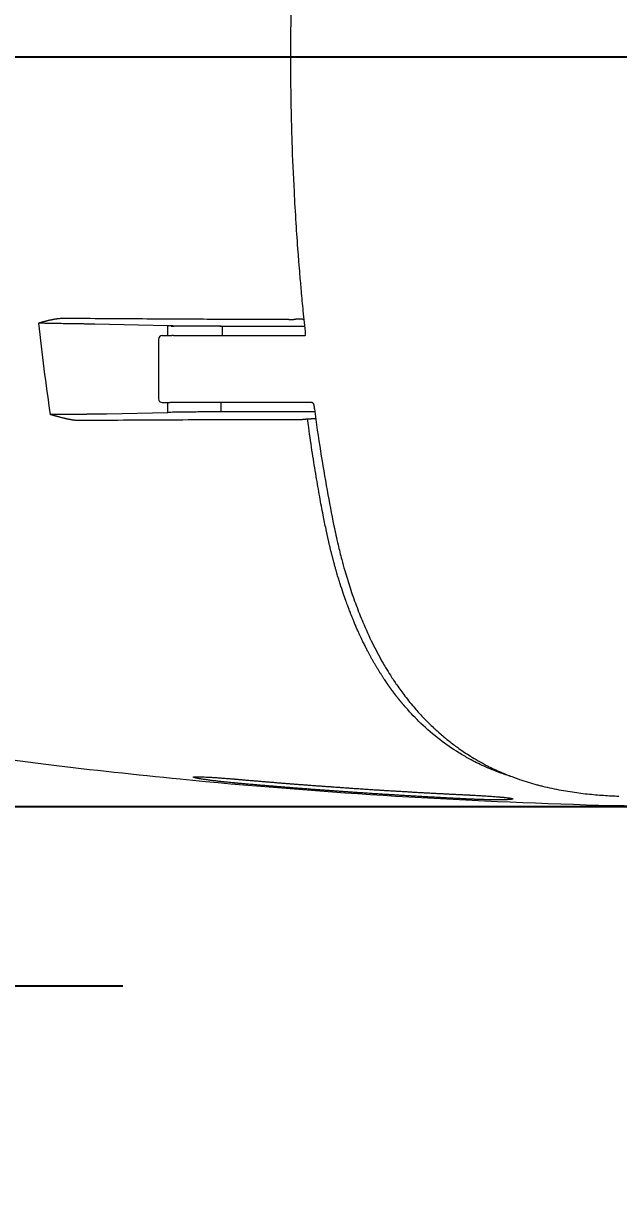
# Model space of a CAD drawing. Header units: millimetres. Extents: x 0 to 1800, y -67 to 2530.
# Drawn here: x 331 to 491.1, y 1281.3 to 1594 of the extents above; entities that cross this region are included whole.
import ezdxf
from ezdxf.lldxf.tags import DXFTag

# ---------------------------------------------------------------- set-up
doc = ezdxf.new("R2010")
doc.units = ezdxf.units.MM
for name, color, linetype in [('내부선 및 부속', 4, 'Continuous'), ('외형선', 3, 'Continuous'), ('중심선', 1, 'DASHED'), ('치수선', 7, 'Continuous')]:
    doc.layers.add(name, color=color, linetype=linetype)
doc.styles.add('____', font='')
doc.styles.get('____').set_extended_font_data('굴림')
tags = doc.linetypes.add('DASHDOT', pattern=[70, 31, -13, 13, -13]).pattern_tags.tags
tags[10:11] = [DXFTag(74, 4), DXFTag(75, 0), DXFTag(340, '0'), DXFTag(46, 0.0), DXFTag(50, 0.0), DXFTag(44, 0.0), DXFTag(45, 0.0)]
tags[8:9] = [DXFTag(74, 4), DXFTag(75, 0), DXFTag(340, '0'), DXFTag(46, 0.0), DXFTag(50, 0.0), DXFTag(44, 0.0), DXFTag(45, 0.0)]
tags[6:7] = [DXFTag(74, 4), DXFTag(75, 0), DXFTag(340, '0'), DXFTag(46, 0.0), DXFTag(50, 0.0), DXFTag(44, 0.0), DXFTag(45, 0.0)]
tags[4:5] = [DXFTag(74, 4), DXFTag(75, 0), DXFTag(340, '0'), DXFTag(46, 0.0), DXFTag(50, 0.0), DXFTag(44, 0.0), DXFTag(45, 0.0)]
tags = doc.linetypes.add('DASHED', pattern=[25.72, 12.86, -12.86]).pattern_tags.tags
tags[6:7] = [DXFTag(74, 4), DXFTag(75, 0), DXFTag(340, '0'), DXFTag(46, 0.0), DXFTag(50, 0.0), DXFTag(44, 0.0), DXFTag(45, 0.0)]
tags[4:5] = [DXFTag(74, 4), DXFTag(75, 0), DXFTag(340, '0'), DXFTag(46, 0.0), DXFTag(50, 0.0), DXFTag(44, 0.0), DXFTag(45, 0.0)]
doc.dimstyles.new('MSADIM', dxfattribs={"dimtxt": 33, "dimasz": 17, "dimexe": 10, "dimexo": 7.5, "dimgap": 10, "dimtad": 0, "dimtih": 1, "dimtoh": 1, "dimdec": 0, "dimzin": 1, "dimdsep": 46, "dimtxsty": '____', "dimcen": 11.25, "dimadec": 0, "dimazin": 0, "dimtfac": 1, "dimtdec": 0, "dimtix": 1, "dimtmove": 0, "dimatfit": 3, "dimfxl": 0, "dimtolj": 1, "dimtzin": 1, "dimarcsym": 0})

# ---------------------------------------------------------------- blocks, each defined once
blk = doc.blocks.new('*D6')
at = {"layer": '치수선', "color": 0, "linetype": 'Continuous', "lineweight": -2}
for p, q in [((501.69, 1786.66), (53.3, 1786.66)), ((63.3, 1769.66), (63.3, 1607.75)), ((63.3, 1400.17), (63.3, 1562.08)), ((534.67, 1383.17), (53.3, 1383.17))]:
    blk.add_line(p, q, dxfattribs=at)
at = {"layer": '치수선', "color": 0, "linetype": 'Continuous'}
for points in [[(60.47, 1769.66), (66.14, 1769.66), (63.3, 1786.66)], [(60.47, 1400.17), (66.14, 1400.17), (63.3, 1383.17)]]:
    blk.add_solid(points, dxfattribs=at)
at = {"layer": '치수선', "color": 0, "linetype": 'Continuous', "insert": (63.3, 1584.92), "char_height": 25, "attachment_point": 5, "style": '____'}
blk.add_mtext('\\A1;405', dxfattribs=at)
blk = doc.blocks.new('*D7')
at = {"layer": '치수선', "color": 0, "linetype": 'Continuous', "lineweight": -2}
for p, q in [((223.3, 1577.45), (223.3, 1234.95)), ((945.96, 1577.45), (945.96, 1234.95)), ((240.3, 1244.95), (547.5, 1244.95)), ((928.96, 1244.95), (621.76, 1244.95))]:
    blk.add_line(p, q, dxfattribs=at)
at = {"layer": '치수선', "color": 0, "linetype": 'Continuous'}
for points in [[(240.3, 1247.78), (240.3, 1242.12), (223.3, 1244.95)], [(928.96, 1247.78), (928.96, 1242.12), (945.96, 1244.95)]]:
    blk.add_solid(points, dxfattribs=at)
at = {"layer": '치수선', "color": 0, "linetype": 'Continuous', "insert": (584.63, 1244.95), "char_height": 25, "attachment_point": 5, "style": '____'}
blk.add_mtext('\\A1;720', dxfattribs=at)
blk = doc.blocks.new('*D8')
at = {"layer": '치수선', "color": 0, "linetype": 'Continuous', "lineweight": -2}
for p, q in [((945.96, 1577.45), (945.96, 1159.44)), ((203.3, 1208.79), (203.3, 1159.44)), ((220.3, 1169.44), (537.5, 1169.44)), ((928.96, 1169.44), (611.76, 1169.44))]:
    blk.add_line(p, q, dxfattribs=at)
at = {"layer": '치수선', "color": 0, "linetype": 'Continuous'}
for points in [[(220.3, 1172.27), (220.3, 1166.6), (203.3, 1169.44)], [(928.96, 1172.27), (928.96, 1166.6), (945.96, 1169.44)]]:
    blk.add_solid(points, dxfattribs=at)
at = {"layer": '치수선', "color": 0, "linetype": 'Continuous', "insert": (574.63, 1169.44), "char_height": 25, "attachment_point": 5, "style": '____'}
blk.add_mtext('\\A1;740', dxfattribs=at)

msp = doc.modelspace()

# ---------------------------------------------------------------- linework, layer by layer
at = {"layer": '내부선 및 부속', "linetype": 'Continuous', "lineweight": 13}
for p, q in [((369.85, 1512.6), (350.18, 1513.02)), ((369.85, 1509.95), (369.85, 1512.6)), ((383.86, 1512.45), (371.41, 1512.45)), ((384.2, 1512.46), (406.6, 1512.46)), ((367.3, 1508.95), (367.3, 1492.95)), ((368.3, 1509.95), (370.41, 1509.95)), ((370.41, 1509.95), (370.93, 1509.95)), ((371.4, 1509.95), (371.46, 1509.95)), ((371.46, 1509.95), (372.41, 1509.95)), ((384.45, 1509.95), (385.48, 1509.95)), ((368.3, 1491.95), (370.41, 1491.95)), ((369.85, 1489.3), (369.85, 1491.95)), ((372.41, 1491.95), (370.41, 1491.95)), ((384.2, 1489.44), (384.2, 1491.95)), ((353.47, 1488.95), (369.85, 1489.3)), ((409.36, 1489.44), (384.2, 1489.44))]:
    msp.add_line(p, q, dxfattribs=at)
for centre, start, end in [((368.3, 1508.95), 90, 180), ((368.3, 1492.95), 180, 270)]:
    msp.add_arc(centre, 1, start, end, dxfattribs=at)
for points, knots in [([(406.81, 1659.55), (406.61, 1657.64), (406.25, 1654.12), (405.79, 1649.32), (405.45, 1645.48), (405.19, 1642.34), (404.96, 1639.56), (404.49, 1633.32), (403.96, 1625.14), (403.47, 1615.25), (403.23, 1608.94), (403.09, 1604.31), (403, 1600.81), (402.91, 1596.37), (402.84, 1590.97), (402.82, 1587.06), (402.82, 1584.95)], [0, 0, 0, 0, 0.077709, 0.142326, 0.193846, 0.232854, 0.269076, 0.305974, 0.484375, 0.59811, 0.703055, 0.737319, 0.783984, 0.843316, 0.915319, 1, 1, 1, 1]), ([(402.82, 1584.95), (402.82, 1583.01), (402.83, 1579.46), (402.89, 1574.62), (402.96, 1570.75), (403.04, 1567.58), (403.11, 1564.79), (403.31, 1558.51), (403.66, 1550.31), (404.23, 1540.44), (404.67, 1534.15), (405.03, 1529.54), (405.31, 1526.06), (405.69, 1521.65), (406.19, 1516.3), (406.59, 1512.43), (406.81, 1510.34)], [0, 0, 0, 0, 0.077721, 0.142337, 0.193853, 0.232856, 0.269076, 0.305972, 0.484369, 0.598104, 0.70305, 0.73732, 0.783992, 0.84333, 0.915334, 1, 1, 1, 1]), ([(342, 1514.56), (341.98, 1514.56), (341.94, 1514.56), (341.88, 1514.56), (341.8, 1514.56), (341.72, 1514.56), (341.62, 1514.56), (341.52, 1514.56), (341.4, 1514.55), (341.28, 1514.55), (341.02, 1514.53), (340.67, 1514.5), (340.32, 1514.46), (340.08, 1514.43), (339.95, 1514.42), (339.86, 1514.4), (339.8, 1514.4), (339.74, 1514.39), (339.67, 1514.38), (339.56, 1514.36), (339.39, 1514.33), (339.2, 1514.3), (339, 1514.26), (338.84, 1514.23), (338.68, 1514.2), (338.52, 1514.17), (338.39, 1514.14), (338.3, 1514.12), (338.23, 1514.11), (338.17, 1514.09), (338.09, 1514.08), (338.01, 1514.06), (337.93, 1514.04), (337.84, 1514.02), (337.74, 1514), (337.65, 1513.98), (337.54, 1513.95), (337.4, 1513.92), (337.22, 1513.88), (337.01, 1513.82), (336.78, 1513.76), (336.53, 1513.7), (336.25, 1513.62), (335.95, 1513.54), (335.64, 1513.46), (335.33, 1513.37), (335.12, 1513.31), (335.02, 1513.28)], [0, 0, 0, 0, 0.007532, 0.016519, 0.02696, 0.038852, 0.052194, 0.066982, 0.083214, 0.100885, 0.119993, 0.192837, 0.247626, 0.270591, 0.293571, 0.3016, 0.310053, 0.318931, 0.328233, 0.340287, 0.364131, 0.399738, 0.423561, 0.44707, 0.470267, 0.493153, 0.515729, 0.524293, 0.533567, 0.543549, 0.554239, 0.565637, 0.577742, 0.590554, 0.604073, 0.618297, 0.633228, 0.648863, 0.679112, 0.710459, 0.742902, 0.776442, 0.820663, 0.865129, 0.909841, 0.954788, 1, 1, 1, 1]), ([(402.4, 1514.26), (401.05, 1514.26), (397.64, 1514.27), (391.91, 1514.28), (384.98, 1514.31), (377.3, 1514.34), (368.71, 1514.39), (359.18, 1514.45), (350.16, 1514.5), (344.32, 1514.55), (342, 1514.56)], [0, 0, 0, 0, 0.076022, 0.186804, 0.302237, 0.430023, 0.569581, 0.722779, 0.890255, 1, 1, 1, 1]), ([(402.4, 1514.26), (402.41, 1514.26), (402.42, 1514.26), (402.44, 1514.26), (402.45, 1514.26), (402.47, 1514.26), (402.49, 1514.26), (402.5, 1514.26), (402.52, 1514.26), (402.54, 1514.26), (402.55, 1514.27), (402.57, 1514.27), (402.59, 1514.27), (402.61, 1514.27), (402.63, 1514.27), (402.64, 1514.27), (402.66, 1514.27), (402.68, 1514.27), (402.7, 1514.27), (402.72, 1514.27), (402.74, 1514.27), (402.75, 1514.27), (402.77, 1514.27), (402.79, 1514.27), (402.81, 1514.28), (402.83, 1514.28), (402.85, 1514.28), (402.87, 1514.28), (402.89, 1514.28), (402.91, 1514.28), (402.93, 1514.28), (402.95, 1514.28), (402.97, 1514.28), (402.99, 1514.28), (403.01, 1514.28), (403.03, 1514.29), (403.05, 1514.29), (403.07, 1514.29), (403.09, 1514.29), (403.1, 1514.29), (403.12, 1514.29), (403.14, 1514.29), (403.16, 1514.29), (403.18, 1514.29), (403.2, 1514.3), (403.22, 1514.3), (403.24, 1514.3), (403.26, 1514.3), (403.28, 1514.3), (403.3, 1514.3), (403.32, 1514.3), (403.34, 1514.3), (403.36, 1514.3), (403.38, 1514.31), (403.4, 1514.31), (403.42, 1514.31), (403.44, 1514.31), (403.46, 1514.31), (403.48, 1514.31), (403.5, 1514.31), (403.52, 1514.32), (403.54, 1514.32), (403.56, 1514.32), (403.58, 1514.32), (403.6, 1514.32), (403.63, 1514.32), (403.65, 1514.33), (403.67, 1514.33), (403.69, 1514.33), (403.71, 1514.33), (403.73, 1514.33), (403.75, 1514.33), (403.77, 1514.34), (403.8, 1514.34), (403.82, 1514.34), (403.84, 1514.34), (403.86, 1514.34), (403.88, 1514.34), (403.9, 1514.35), (403.93, 1514.35), (403.95, 1514.35), (403.97, 1514.35), (403.99, 1514.35), (404.01, 1514.36), (404.03, 1514.36), (404.05, 1514.36), (404.07, 1514.36), (404.1, 1514.37), (404.12, 1514.37), (404.14, 1514.37), (404.16, 1514.37), (404.18, 1514.37), (404.2, 1514.38), (404.22, 1514.38), (404.24, 1514.38), (404.26, 1514.38), (404.28, 1514.39), (404.29, 1514.39), (404.29, 1514.39)], [0, 0, 0, 0, 0.00926, 0.018548, 0.027864, 0.037207, 0.046577, 0.055971, 0.06539, 0.074832, 0.084297, 0.093783, 0.10329, 0.112816, 0.122361, 0.131924, 0.141503, 0.151097, 0.160706, 0.170329, 0.179964, 0.189611, 0.199268, 0.208935, 0.21861, 0.228292, 0.23798, 0.247674, 0.257372, 0.267073, 0.276775, 0.286479, 0.296183, 0.305885, 0.315586, 0.325283, 0.334975, 0.344663, 0.354343, 0.364017, 0.373682, 0.383337, 0.392983, 0.402616, 0.412237, 0.421845, 0.431438, 0.441016, 0.450577, 0.460121, 0.469646, 0.479153, 0.48864, 0.498174, 0.507794, 0.517501, 0.527296, 0.537177, 0.547145, 0.557201, 0.567343, 0.577573, 0.58789, 0.598294, 0.608785, 0.619362, 0.630026, 0.640776, 0.651611, 0.662532, 0.673539, 0.68463, 0.695805, 0.707063, 0.718405, 0.729829, 0.741334, 0.752921, 0.764587, 0.776333, 0.788157, 0.800058, 0.812036, 0.824089, 0.836216, 0.848416, 0.860688, 0.87303, 0.885442, 0.897921, 0.910466, 0.923075, 0.935748, 0.948483, 0.961277, 0.974129, 0.987037, 1, 1, 1, 1]), ([(406.4, 1514.33), (406.39, 1514.33), (406.34, 1514.33), (406.27, 1514.33), (406.19, 1514.33), (406.11, 1514.34), (406.03, 1514.34), (405.94, 1514.34), (405.84, 1514.34), (405.75, 1514.35), (405.65, 1514.35), (405.53, 1514.36), (405.4, 1514.36), (405.26, 1514.37), (405.12, 1514.37), (405, 1514.37), (404.88, 1514.38), (404.76, 1514.38), (404.65, 1514.38), (404.55, 1514.39), (404.46, 1514.39), (404.38, 1514.39), (404.32, 1514.39), (404.29, 1514.39)], [0, 0, 0, 0, 0.024214, 0.060516, 0.098364, 0.13776, 0.178703, 0.221193, 0.26523, 0.310814, 0.357947, 0.406626, 0.476911, 0.543927, 0.607675, 0.668153, 0.725364, 0.779305, 0.829979, 0.877385, 0.921523, 0.962395, 1, 1, 1, 1]), ([(350.18, 1513.02), (349.83, 1513.03), (349.48, 1513.04), (348.76, 1513.05), (348.4, 1513.06), (347.67, 1513.07), (347.3, 1513.08), (346.58, 1513.09), (346.21, 1513.1), (345.49, 1513.11), (345.12, 1513.12), (344.41, 1513.13), (344.05, 1513.13), (343.35, 1513.14), (343, 1513.15), (342.32, 1513.16), (341.98, 1513.16), (341.31, 1513.17), (340.99, 1513.18), (340.35, 1513.19), (340.03, 1513.2), (339.42, 1513.21), (339.12, 1513.21), (338.54, 1513.22), (338.25, 1513.23), (337.7, 1513.24), (337.43, 1513.24), (336.9, 1513.25), (336.65, 1513.26), (335.91, 1513.27), (335.45, 1513.28), (335.02, 1513.28)], [0, 0, 0, 0, 0.0625, 0.0625, 0.125, 0.125, 0.1875, 0.1875, 0.25, 0.25, 0.3125, 0.3125, 0.375, 0.375, 0.4375, 0.4375, 0.5, 0.5, 0.5625, 0.5625, 0.625, 0.625, 0.6875, 0.6875, 0.75, 0.75, 0.8125, 0.8125, 0.875, 0.875, 1, 1, 1, 1]), ([(335.02, 1513.28), (335.48, 1509.19), (335.97, 1505.1), (337.02, 1496.93), (337.58, 1492.86), (338.17, 1488.8)], [0, 0, 0, 0, 0.5, 0.5, 1, 1, 1, 1]), ([(371.29, 1512.58), (371.28, 1512.58), (371.26, 1512.58), (371.21, 1512.58), (371.14, 1512.58), (371.08, 1512.58), (371.02, 1512.58), (370.95, 1512.58), (370.89, 1512.58), (370.83, 1512.58), (370.77, 1512.58), (370.7, 1512.59), (370.64, 1512.59), (370.58, 1512.59), (370.52, 1512.59), (370.46, 1512.59), (370.39, 1512.59), (370.33, 1512.59), (370.27, 1512.59), (370.21, 1512.6), (370.15, 1512.6), (370.09, 1512.6), (370.03, 1512.6), (369.97, 1512.6), (369.91, 1512.6), (369.87, 1512.6), (369.85, 1512.6)], [0, 0, 0, 0, 0.01383, 0.056233, 0.098679, 0.141168, 0.1837, 0.226275, 0.268894, 0.311555, 0.35426, 0.397007, 0.439798, 0.482632, 0.525509, 0.568429, 0.611392, 0.654398, 0.697448, 0.74054, 0.783676, 0.826854, 0.870076, 0.913341, 0.956649, 1, 1, 1, 1]), ([(370.7, 1512.45), (370.7, 1512.45), (370.71, 1512.45), (370.73, 1512.45), (370.75, 1512.45), (370.76, 1512.45), (370.77, 1512.45), (370.78, 1512.45), (370.8, 1512.45), (370.83, 1512.45), (370.89, 1512.45), (370.95, 1512.45), (371.01, 1512.45), (371.03, 1512.45), (371.07, 1512.45), (371.09, 1512.45), (371.16, 1512.45), (371.25, 1512.45), (371.36, 1512.45), (371.41, 1512.45)], [0, 0, 0, 0, 0.125, 0.25, 0.25, 0.28125, 0.28125, 0.3125, 0.375, 0.375, 0.5, 0.625, 0.625, 0.6875, 0.6875, 0.75, 0.75, 0.875, 1, 1, 1, 1]), ([(384.2, 1512.46), (384.18, 1512.46), (384.15, 1512.46), (384.1, 1512.46), (384.06, 1512.46), (384.01, 1512.46), (383.96, 1512.46), (383.91, 1512.46), (383.86, 1512.46), (383.81, 1512.46), (383.76, 1512.46), (383.71, 1512.46), (383.66, 1512.46), (383.61, 1512.46), (383.56, 1512.46), (383.51, 1512.46), (383.46, 1512.46), (383.41, 1512.46), (383.37, 1512.46), (383.35, 1512.46), (383.35, 1512.46)], [0, 0, 0, 0, 0.057101, 0.114275, 0.171523, 0.228846, 0.286242, 0.343712, 0.401256, 0.458874, 0.516566, 0.574331, 0.632171, 0.690084, 0.748072, 0.806133, 0.864268, 0.922478, 0.980761, 1, 1, 1, 1]), ([(383.86, 1512.45), (383.95, 1512.45), (384.03, 1512.45), (384.12, 1512.45), (384.14, 1512.45), (384.17, 1512.45), (384.19, 1512.45), (384.23, 1512.45), (384.28, 1512.45), (384.32, 1512.45), (384.35, 1512.45), (384.36, 1512.45), (384.38, 1512.45), (384.38, 1512.45), (384.41, 1512.45), (384.43, 1512.45), (384.43, 1512.45)], [0, 0, 0, 0, 0.25, 0.25, 0.3125, 0.3125, 0.375, 0.375, 0.5, 0.625, 0.625, 0.6875, 0.6875, 0.75, 0.75, 1, 1, 1, 1]), ([(406.81, 1510.34), (406.82, 1510.3), (406.82, 1510.22), (406.81, 1510.09), (406.77, 1509.98), (406.72, 1509.92), (406.67, 1509.92), (406.64, 1509.93)], [0, 0, 0, 0, 0.131227, 0.260449, 0.512396, 0.757307, 1, 1, 1, 1]), ([(369.75, 1509.95), (369.76, 1509.95), (369.79, 1509.95), (369.82, 1509.95), (369.87, 1509.95), (369.89, 1509.95), (369.93, 1509.95), (369.96, 1509.95), (369.99, 1509.95), (370.01, 1509.95), (370.03, 1509.95), (370.05, 1509.95), (370.09, 1509.95), (370.11, 1509.95), (370.16, 1509.95), (370.17, 1509.95), (370.2, 1509.95), (370.21, 1509.95), (370.25, 1509.95), (370.28, 1509.95), (370.32, 1509.95), (370.33, 1509.95), (370.36, 1509.95), (370.37, 1509.95), (370.38, 1509.95)], [0, 0, 0, 0, 0.111533, 0.223065, 0.223065, 0.334598, 0.334598, 0.44613, 0.44613, 0.501897, 0.501897, 0.557663, 0.557663, 0.669196, 0.669196, 0.724962, 0.724962, 0.780728, 0.780728, 0.892261, 0.892261, 0.948027, 0.948027, 1, 1, 1, 1]), ([(371.4, 1509.95), (371.35, 1509.95), (371.3, 1509.95), (371.22, 1509.95), (371.18, 1509.95), (371.12, 1509.95), (371.1, 1509.95), (371.06, 1509.95), (371.04, 1509.95), (370.99, 1509.95), (370.96, 1509.95), (370.93, 1509.95)], [0, 0, 0, 0, 0.25, 0.25, 0.5, 0.5, 0.625, 0.625, 0.75, 0.75, 1, 1, 1, 1]), ([(372.41, 1509.95), (374.17, 1509.95), (376.07, 1509.95), (380.22, 1509.95), (382.44, 1509.95), (384.99, 1509.95)], [0, 0, 0, 0, 0.5, 0.5, 1, 1, 1, 1]), ([(386.9, 1491.95), (384.26, 1491.95), (381.66, 1491.95), (377.94, 1491.95), (376.72, 1491.95), (374.42, 1491.95), (373.33, 1491.95), (372.41, 1491.95)], [0, 0, 0, 0, 0.5, 0.5, 0.75, 0.75, 1, 1, 1, 1]), ([(408.57, 1491.96), (408.62, 1491.97), (408.72, 1491.95), (408.89, 1491.81), (409.01, 1491.63), (409.07, 1491.46), (409.09, 1491.37), (409.1, 1491.32)], [0, 0, 0, 0, 0.241639, 0.485241, 0.738772, 0.86904, 1, 1, 1, 1]), ([(338.17, 1488.8), (338.2, 1488.8), (338.24, 1488.8), (338.31, 1488.8), (338.39, 1488.8), (338.46, 1488.8), (338.53, 1488.8), (338.6, 1488.8), (338.67, 1488.8), (338.75, 1488.8), (338.82, 1488.8), (338.89, 1488.8), (338.97, 1488.8), (339.04, 1488.8), (339.12, 1488.8), (339.19, 1488.8), (339.27, 1488.8), (339.34, 1488.8), (339.42, 1488.8), (339.49, 1488.8), (339.57, 1488.8), (339.65, 1488.8), (339.72, 1488.8), (339.8, 1488.8), (339.88, 1488.8), (339.95, 1488.8), (340.03, 1488.81), (340.11, 1488.81), (340.19, 1488.81), (340.27, 1488.81), (340.35, 1488.81), (340.43, 1488.81), (340.51, 1488.81), (340.59, 1488.81), (340.67, 1488.81), (340.75, 1488.81), (340.83, 1488.81), (340.91, 1488.81), (340.99, 1488.81), (341.07, 1488.81), (341.15, 1488.81), (341.23, 1488.81), (341.31, 1488.81), (341.4, 1488.81), (341.48, 1488.81), (341.56, 1488.81), (341.65, 1488.81), (341.73, 1488.81), (341.81, 1488.82), (341.9, 1488.82), (341.98, 1488.82), (342.06, 1488.82), (342.15, 1488.82), (342.23, 1488.82), (342.32, 1488.82), (342.4, 1488.82), (342.49, 1488.82), (342.58, 1488.82), (342.66, 1488.82), (342.75, 1488.82), (342.83, 1488.82), (342.92, 1488.82), (343.01, 1488.82), (343.09, 1488.82), (343.18, 1488.83), (343.27, 1488.83), (343.36, 1488.83), (343.45, 1488.83), (343.53, 1488.83), (343.62, 1488.83), (343.71, 1488.83), (343.8, 1488.83), (343.89, 1488.83), (343.98, 1488.83), (344.07, 1488.83), (344.16, 1488.83), (344.24, 1488.83), (344.33, 1488.83), (344.42, 1488.84), (344.51, 1488.84), (344.6, 1488.84), (344.7, 1488.84), (344.79, 1488.84), (344.88, 1488.84), (344.97, 1488.84), (345.06, 1488.84), (345.15, 1488.84), (345.24, 1488.84), (345.33, 1488.84), (345.42, 1488.85), (345.52, 1488.85), (345.61, 1488.85), (345.7, 1488.85), (345.79, 1488.85), (345.88, 1488.85), (345.98, 1488.85), (346.07, 1488.85), (346.16, 1488.85), (346.26, 1488.85), (346.35, 1488.85), (346.44, 1488.86), (346.53, 1488.86), (346.63, 1488.86), (346.72, 1488.86), (346.81, 1488.86), (346.91, 1488.86), (347, 1488.86), (347.09, 1488.86), (347.2, 1488.86), (347.32, 1488.86), (347.45, 1488.87), (347.57, 1488.87), (347.7, 1488.87), (347.83, 1488.87), (347.96, 1488.87), (348.08, 1488.87), (348.21, 1488.88), (348.33, 1488.88), (348.46, 1488.88), (348.59, 1488.88), (348.71, 1488.88), (348.84, 1488.88), (348.96, 1488.88), (349.08, 1488.89), (349.21, 1488.89), (349.33, 1488.89), (349.45, 1488.89), (349.58, 1488.89), (349.7, 1488.9), (349.82, 1488.9), (349.94, 1488.9), (350.06, 1488.9), (350.18, 1488.9), (350.3, 1488.9), (350.42, 1488.91), (350.54, 1488.91), (350.66, 1488.91), (350.78, 1488.91), (350.9, 1488.91), (351.02, 1488.91), (351.13, 1488.92), (351.25, 1488.92), (351.36, 1488.92), (351.48, 1488.92), (351.59, 1488.92), (351.71, 1488.92), (351.82, 1488.93), (351.94, 1488.93), (352.05, 1488.93), (352.16, 1488.93), (352.27, 1488.93), (352.39, 1488.93), (352.5, 1488.93), (352.61, 1488.94), (352.72, 1488.94), (352.82, 1488.94), (352.93, 1488.94), (353.04, 1488.94), (353.15, 1488.94), (353.26, 1488.94), (353.36, 1488.94), (353.43, 1488.95), (353.47, 1488.95)], [0, 0, 0, 0, 0.004481, 0.008977, 0.01349, 0.018018, 0.022562, 0.027121, 0.031697, 0.036288, 0.040894, 0.045517, 0.050155, 0.054809, 0.059479, 0.064164, 0.068866, 0.073583, 0.078315, 0.083064, 0.087828, 0.092607, 0.097403, 0.102214, 0.107041, 0.111883, 0.116741, 0.121615, 0.126504, 0.131409, 0.13633, 0.141266, 0.146218, 0.151185, 0.156168, 0.161166, 0.16618, 0.17121, 0.176254, 0.181315, 0.186391, 0.191482, 0.196588, 0.20171, 0.206848, 0.212, 0.217169, 0.222352, 0.22755, 0.232764, 0.237993, 0.243238, 0.248497, 0.253772, 0.259061, 0.264366, 0.269686, 0.275021, 0.280371, 0.285735, 0.291115, 0.29651, 0.301919, 0.307344, 0.312783, 0.318237, 0.323705, 0.329188, 0.334686, 0.340199, 0.345726, 0.351268, 0.356824, 0.362394, 0.367979, 0.373578, 0.379192, 0.38482, 0.390462, 0.396118, 0.401788, 0.407472, 0.413171, 0.418883, 0.424609, 0.430349, 0.436103, 0.441871, 0.447652, 0.453448, 0.459256, 0.465078, 0.470914, 0.476763, 0.482625, 0.488501, 0.49439, 0.500292, 0.506207, 0.512136, 0.518077, 0.524031, 0.529998, 0.535978, 0.54197, 0.547976, 0.553993, 0.560024, 0.566066, 0.574367, 0.582665, 0.590962, 0.599257, 0.607551, 0.615842, 0.62413, 0.632417, 0.6407, 0.648981, 0.657258, 0.665533, 0.673804, 0.682071, 0.690335, 0.698595, 0.706851, 0.715103, 0.72335, 0.731593, 0.739831, 0.748064, 0.756292, 0.764515, 0.772732, 0.780944, 0.78915, 0.797351, 0.805545, 0.813733, 0.821915, 0.83009, 0.838259, 0.846421, 0.854576, 0.862724, 0.870864, 0.878997, 0.887123, 0.89524, 0.90335, 0.911452, 0.919546, 0.927631, 0.935708, 0.943776, 0.951835, 0.959886, 0.967927, 0.97596, 0.983983, 0.991996, 1, 1, 1, 1]), ([(338.17, 1488.8), (338.23, 1488.78), (338.35, 1488.75), (338.53, 1488.7), (338.7, 1488.65), (338.87, 1488.6), (339.04, 1488.55), (339.2, 1488.51), (339.36, 1488.46), (339.51, 1488.42), (339.66, 1488.38), (339.81, 1488.34), (339.95, 1488.3), (340.09, 1488.26), (340.22, 1488.22), (340.35, 1488.19), (340.57, 1488.13), (340.88, 1488.05), (341.27, 1487.95), (341.58, 1487.87), (341.83, 1487.8), (342.01, 1487.76), (342.17, 1487.72), (342.28, 1487.7), (342.37, 1487.68), (342.46, 1487.66), (342.55, 1487.64), (342.64, 1487.62), (342.73, 1487.6), (342.83, 1487.58), (342.95, 1487.55), (343.08, 1487.53), (343.22, 1487.5), (343.37, 1487.47), (343.54, 1487.44), (343.72, 1487.41), (343.91, 1487.37), (344.12, 1487.34), (344.34, 1487.31), (344.56, 1487.28), (344.81, 1487.25), (345.1, 1487.22), (345.37, 1487.2), (345.58, 1487.19), (345.69, 1487.19), (345.76, 1487.19), (345.81, 1487.19), (345.87, 1487.19), (345.96, 1487.18), (346.02, 1487.18), (346.06, 1487.18)], [0, 0, 0, 0, 0.023255, 0.046003, 0.068247, 0.089988, 0.111225, 0.131961, 0.152194, 0.171927, 0.191158, 0.209888, 0.228117, 0.245845, 0.263073, 0.2798, 0.296025, 0.348063, 0.397467, 0.444237, 0.468306, 0.491801, 0.514724, 0.525883, 0.537041, 0.548199, 0.559358, 0.570517, 0.581676, 0.594781, 0.609466, 0.625733, 0.643584, 0.663023, 0.684055, 0.706684, 0.730917, 0.756757, 0.784211, 0.813291, 0.840883, 0.877128, 0.922093, 0.941609, 0.955346, 0.96329, 0.96782, 0.975443, 0.986167, 1, 1, 1, 1]), ([(384.2, 1489.44), (383.66, 1489.44), (383.1, 1489.44), (381.94, 1489.44), (381.34, 1489.43), (380.12, 1489.43), (379.49, 1489.42), (378.24, 1489.41), (377.6, 1489.41), (376.33, 1489.4), (375.7, 1489.39), (374.45, 1489.37), (373.84, 1489.36), (372.63, 1489.35), (372.05, 1489.34), (370.91, 1489.32), (370.37, 1489.31), (369.85, 1489.3)], [0, 0, 0, 0, 0.125, 0.125, 0.25, 0.25, 0.375, 0.375, 0.5, 0.5, 0.625, 0.625, 0.75, 0.75, 0.875, 0.875, 1, 1, 1, 1]), ([(409.24, 1490.25), (409.75, 1486.43), (410.82, 1479.11), (412.57, 1468.63), (413.84, 1461.98), (414.49, 1458.82)], [0, 0, 0, 0, 0.360906, 0.694263, 1, 1, 1, 1]), ([(346.06, 1487.18), (349.02, 1487.2), (356.03, 1487.25), (366.72, 1487.31), (378.11, 1487.36), (388.33, 1487.39), (394.74, 1487.4), (397.54, 1487.41)], [0, 0, 0, 0, 0.166742, 0.397086, 0.610067, 0.825812, 1, 1, 1, 1]), ([(397.54, 1487.41), (398.22, 1487.41), (398.9, 1487.41), (400.25, 1487.41), (400.93, 1487.41), (402.93, 1487.41), (404.25, 1487.4), (405.54, 1487.4)], [0, 0, 0, 0, 0.25, 0.25, 0.5, 0.5, 1, 1, 1, 1]), ([(405.54, 1487.4), (405.55, 1487.4), (405.56, 1487.4), (405.58, 1487.4), (405.59, 1487.4), (405.61, 1487.4), (405.63, 1487.4), (405.65, 1487.41), (405.67, 1487.41), (405.69, 1487.41), (405.7, 1487.41), (405.72, 1487.41), (405.74, 1487.41), (405.76, 1487.41), (405.78, 1487.41), (405.81, 1487.41), (405.83, 1487.42), (405.85, 1487.42), (405.87, 1487.42), (405.89, 1487.42), (405.91, 1487.42), (405.94, 1487.42), (405.96, 1487.42), (405.98, 1487.43), (406.01, 1487.43), (406.03, 1487.43), (406.05, 1487.43), (406.08, 1487.43), (406.1, 1487.44), (406.13, 1487.44), (406.15, 1487.44), (406.18, 1487.44), (406.2, 1487.44), (406.23, 1487.45), (406.25, 1487.45), (406.28, 1487.45), (406.31, 1487.45), (406.33, 1487.46), (406.36, 1487.46), (406.39, 1487.46), (406.41, 1487.46), (406.44, 1487.47), (406.47, 1487.47), (406.5, 1487.47), (406.52, 1487.47), (406.55, 1487.48), (406.58, 1487.48), (406.61, 1487.48), (406.63, 1487.49), (406.66, 1487.49), (406.69, 1487.49), (406.72, 1487.49), (406.75, 1487.5), (406.77, 1487.5), (406.8, 1487.5), (406.83, 1487.51), (406.86, 1487.51), (406.89, 1487.52), (406.92, 1487.52), (406.94, 1487.52), (406.97, 1487.53), (407, 1487.53), (407.03, 1487.53), (407.05, 1487.54), (407.08, 1487.54), (407.11, 1487.54), (407.14, 1487.55), (407.16, 1487.55), (407.19, 1487.56), (407.22, 1487.56), (407.24, 1487.57), (407.27, 1487.57), (407.29, 1487.57), (407.32, 1487.58), (407.34, 1487.58), (407.37, 1487.59), (407.38, 1487.59), (407.39, 1487.59)], [0, 0, 0, 0, 0.009895, 0.019883, 0.029965, 0.040139, 0.050406, 0.060766, 0.07122, 0.081766, 0.092406, 0.103139, 0.113965, 0.124885, 0.135898, 0.147004, 0.158204, 0.169497, 0.180883, 0.192362, 0.203934, 0.2156, 0.227358, 0.239209, 0.251153, 0.26319, 0.275319, 0.287541, 0.299855, 0.312262, 0.324762, 0.337354, 0.35004, 0.362819, 0.37569, 0.388654, 0.401712, 0.414862, 0.428105, 0.44144, 0.454869, 0.468389, 0.482002, 0.495708, 0.509505, 0.523395, 0.537377, 0.551451, 0.565618, 0.579877, 0.594229, 0.608675, 0.623213, 0.637844, 0.652568, 0.667385, 0.682294, 0.697297, 0.712392, 0.727579, 0.742859, 0.758231, 0.773695, 0.789251, 0.804899, 0.82064, 0.836472, 0.852398, 0.868418, 0.884532, 0.90074, 0.917043, 0.933441, 0.949936, 0.966527, 0.983215, 1, 1, 1, 1]), ([(407.39, 1487.59), (407.41, 1487.59), (407.45, 1487.59), (407.51, 1487.59), (407.57, 1487.59), (407.64, 1487.59), (407.71, 1487.59), (407.78, 1487.6), (407.86, 1487.6), (407.93, 1487.6), (408.02, 1487.6), (408.1, 1487.6), (408.19, 1487.61), (408.28, 1487.61), (408.38, 1487.61), (408.48, 1487.62), (408.58, 1487.62), (408.68, 1487.62), (408.81, 1487.63), (408.94, 1487.63), (409.09, 1487.64), (409.23, 1487.64), (409.36, 1487.65), (409.49, 1487.65), (409.57, 1487.65), (409.62, 1487.65), (409.62, 1487.65)], [0, 0, 0, 0, 0.025406, 0.052262, 0.080567, 0.110323, 0.141529, 0.174185, 0.208291, 0.243848, 0.280856, 0.319314, 0.359223, 0.400583, 0.443393, 0.487655, 0.533367, 0.58053, 0.629145, 0.697598, 0.763135, 0.825755, 0.885458, 0.942244, 0.996115, 1, 1, 1, 1]), ([(412.39, 1457.85), (412.13, 1459.12), (411.54, 1462.02), (410.64, 1466.77), (409.68, 1472.3), (408.68, 1478.5), (407.93, 1483.68), (407.5, 1486.79), (407.39, 1487.59)], [0, 0, 0, 0, 0.129752, 0.296719, 0.481912, 0.688694, 0.920326, 1, 1, 1, 1]), ([(433.86, 1409.91), (433.83, 1409.94), (433.78, 1410), (433.7, 1410.09), (433.62, 1410.18), (433.54, 1410.27), (433.46, 1410.36), (433.39, 1410.45), (433.31, 1410.54), (433.23, 1410.63), (433.16, 1410.71), (433.08, 1410.8), (433.01, 1410.89), (432.94, 1410.98), (432.87, 1411.06), (432.79, 1411.15), (432.72, 1411.24), (432.65, 1411.32), (432.58, 1411.41), (432.51, 1411.49), (432.44, 1411.57), (432.37, 1411.66), (432.31, 1411.74), (432.24, 1411.82), (432.17, 1411.9), (432.11, 1411.99), (432.04, 1412.07), (431.98, 1412.15), (431.91, 1412.23), (431.85, 1412.31), (431.79, 1412.39), (431.72, 1412.46), (431.66, 1412.54), (431.6, 1412.62), (431.54, 1412.7), (431.48, 1412.77), (431.42, 1412.85), (431.36, 1412.92), (431.3, 1413), (431.25, 1413.07), (431.19, 1413.15), (431.13, 1413.22), (431.08, 1413.29), (431.02, 1413.37), (430.97, 1413.44), (430.91, 1413.51), (430.86, 1413.58), (430.81, 1413.65), (430.75, 1413.72), (430.7, 1413.79), (430.65, 1413.86), (430.6, 1413.92), (430.55, 1413.99), (430.5, 1414.06), (430.45, 1414.12), (430.4, 1414.19), (430.35, 1414.25), (430.3, 1414.32), (430.26, 1414.38), (430.21, 1414.45), (430.16, 1414.51), (430.12, 1414.57), (430.07, 1414.63), (430.03, 1414.69), (429.98, 1414.75), (429.94, 1414.81), (429.9, 1414.87), (429.85, 1414.93), (429.81, 1414.99), (429.77, 1415.05), (429.73, 1415.1), (429.69, 1415.16), (429.65, 1415.21), (429.61, 1415.27), (429.57, 1415.32), (429.53, 1415.38), (429.5, 1415.43), (429.46, 1415.48), (429.42, 1415.53), (429.39, 1415.59), (429.35, 1415.64), (429.31, 1415.69), (429.28, 1415.74), (429.24, 1415.79), (429.21, 1415.83), (429.18, 1415.88), (429.14, 1415.93), (429.11, 1415.97), (429.08, 1416.02), (429.05, 1416.06), (429.02, 1416.11), (428.99, 1416.15), (428.96, 1416.2), (428.93, 1416.24), (428.9, 1416.28), (428.87, 1416.32), (428.84, 1416.36), (428.82, 1416.4), (428.79, 1416.44), (428.76, 1416.48), (428.74, 1416.52), (428.71, 1416.56), (428.69, 1416.59), (428.66, 1416.63), (428.64, 1416.66), (428.61, 1416.7), (428.59, 1416.73), (428.57, 1416.77), (428.42, 1416.98), (428.16, 1417.37), (427.77, 1417.96), (427.37, 1418.57), (426.98, 1419.19), (426.58, 1419.84), (426.17, 1420.5), (425.77, 1421.18), (425.36, 1421.87), (424.95, 1422.59), (424.63, 1423.16), (424.39, 1423.59), (424.24, 1423.87), (424.07, 1424.18), (423.88, 1424.53), (423.68, 1424.91), (423.47, 1425.32), (423.24, 1425.77), (422.99, 1426.25), (422.73, 1426.77), (422.46, 1427.32), (422.18, 1427.9), (421.88, 1428.53), (421.57, 1429.19), (421.19, 1430.02), (420.75, 1431), (420.28, 1432.08), (419.86, 1433.08), (419.49, 1434), (419.15, 1434.83), (418.86, 1435.59), (418.55, 1436.37), (418.17, 1437.4), (417.64, 1438.85), (416.95, 1440.82), (416.39, 1442.53), (415.99, 1443.79), (415.79, 1444.43), (415.6, 1445.06), (415.45, 1445.58), (415.32, 1445.99), (415.23, 1446.32), (415.13, 1446.67), (415.01, 1447.07), (414.89, 1447.49), (414.76, 1447.96), (414.63, 1448.45), (414.5, 1448.91), (414.4, 1449.31), (414.31, 1449.65), (414.22, 1449.98), (414.13, 1450.32), (414.04, 1450.66), (413.96, 1451), (413.87, 1451.34), (413.79, 1451.68), (413.7, 1452.02), (413.62, 1452.36), (413.54, 1452.7), (413.46, 1453.04), (413.37, 1453.38), (413.29, 1453.72), (413.21, 1454.06), (413.14, 1454.41), (413.06, 1454.75), (412.98, 1455.09), (412.9, 1455.43), (412.83, 1455.78), (412.75, 1456.12), (412.68, 1456.47), (412.61, 1456.81), (412.53, 1457.16), (412.46, 1457.5), (412.41, 1457.73), (412.39, 1457.85)], [0, 0, 0, 0, 0.002477, 0.004938, 0.007384, 0.009813, 0.012227, 0.014624, 0.017006, 0.019371, 0.021721, 0.024055, 0.026372, 0.028674, 0.03096, 0.03323, 0.035484, 0.037722, 0.039943, 0.042149, 0.04434, 0.046514, 0.048672, 0.050814, 0.05294, 0.05505, 0.057144, 0.059223, 0.061285, 0.063331, 0.065361, 0.067376, 0.069374, 0.071356, 0.073323, 0.075273, 0.077207, 0.079126, 0.081028, 0.082914, 0.084785, 0.086639, 0.088477, 0.0903, 0.092106, 0.093897, 0.095671, 0.097429, 0.099172, 0.100898, 0.102608, 0.104303, 0.105981, 0.107643, 0.10929, 0.11092, 0.112534, 0.114132, 0.115715, 0.117281, 0.118831, 0.120365, 0.121883, 0.123386, 0.124872, 0.126342, 0.127796, 0.129234, 0.130656, 0.132062, 0.133452, 0.134826, 0.136184, 0.137526, 0.138852, 0.140162, 0.141456, 0.142733, 0.143995, 0.145241, 0.146471, 0.147684, 0.148882, 0.150064, 0.151229, 0.152379, 0.153512, 0.15463, 0.155731, 0.156817, 0.157886, 0.15894, 0.159977, 0.160998, 0.162004, 0.162993, 0.163966, 0.164923, 0.165864, 0.166789, 0.167698, 0.168592, 0.169469, 0.170329, 0.171174, 0.172003, 0.172816, 0.173613, 0.174394, 0.187949, 0.201806, 0.215964, 0.230423, 0.245183, 0.260245, 0.275608, 0.291273, 0.307241, 0.323511, 0.328986, 0.335149, 0.341999, 0.349536, 0.357761, 0.366674, 0.376274, 0.386561, 0.397537, 0.409199, 0.42155, 0.434588, 0.448313, 0.462726, 0.486515, 0.508544, 0.528813, 0.547323, 0.564073, 0.579064, 0.592296, 0.611038, 0.63961, 0.678017, 0.726263, 0.738319, 0.750375, 0.762429, 0.774483, 0.779952, 0.786063, 0.792815, 0.800208, 0.808244, 0.81692, 0.826238, 0.836198, 0.842499, 0.8488, 0.855101, 0.861402, 0.867703, 0.874004, 0.880305, 0.886606, 0.892906, 0.899207, 0.905508, 0.911808, 0.918108, 0.924409, 0.930709, 0.937009, 0.943309, 0.949609, 0.955908, 0.962208, 0.968507, 0.974806, 0.981105, 0.987404, 0.993702, 1, 1, 1, 1]), ([(414.49, 1458.82), (414.83, 1457.11), (415.51, 1454.05), (416.51, 1450.05), (417.36, 1446.97), (418.12, 1444.42), (419.11, 1441.28), (420.47, 1437.39), (422.44, 1432.4), (424.76, 1427.31), (426.87, 1423.31), (428.52, 1420.48), (429.81, 1418.39), (431.52, 1415.81), (433.7, 1412.81), (435.38, 1410.75), (436.32, 1409.67)], [0, 0, 0, 0, 0.091534, 0.164319, 0.218269, 0.261577, 0.305777, 0.394789, 0.484119, 0.59792, 0.703021, 0.737234, 0.783777, 0.842971, 0.914947, 1, 1, 1, 1]), ([(448.13, 1397.74), (446.37, 1398.82), (442.85, 1401.26), (438.09, 1405.35), (435.16, 1408.42), (433.86, 1409.91)], [0, 0, 0, 0, 0.337603, 0.69496, 1, 1, 1, 1]), ([(436.32, 1409.67), (437.01, 1408.88), (438.25, 1407.51), (439.92, 1405.81), (441.14, 1404.64), (442.05, 1403.8), (442.97, 1402.97), (444.2, 1401.92), (445.95, 1400.5), (448.33, 1398.73), (450.18, 1397.5), (451.23, 1396.84)], [0, 0, 0, 0, 0.154353, 0.27337, 0.357069, 0.408575, 0.46193, 0.544335, 0.654346, 0.806218, 1, 1, 1, 1]), ([(462.87, 1391.14), (461.69, 1391.49), (458.99, 1392.39), (454.98, 1394.02), (451.26, 1395.88), (449.04, 1397.17), (448.13, 1397.74)], [0, 0, 0, 0, 0.230201, 0.529122, 0.803835, 1, 1, 1, 1]), ([(451.23, 1396.84), (452.59, 1395.99), (455.15, 1394.53), (458.76, 1392.79), (461.79, 1391.53), (464.38, 1390.58), (466.76, 1389.82), (468.47, 1389.31), (469.4, 1389.08), (469.54, 1389.05)], [0, 0, 0, 0, 0.237432, 0.437747, 0.601077, 0.730738, 0.854312, 0.978043, 1, 1, 1, 1]), ([(389.65, 1389.45), (389.63, 1389.45), (389.59, 1389.46), (389.54, 1389.46), (389.48, 1389.46), (389.43, 1389.47), (389.38, 1389.47), (389.32, 1389.48), (389.27, 1389.48), (389.21, 1389.49), (389.16, 1389.49), (389.1, 1389.5), (389.05, 1389.5), (388.99, 1389.51), (388.94, 1389.51), (388.88, 1389.52), (388.83, 1389.52), (388.78, 1389.53), (388.72, 1389.53), (388.67, 1389.54), (388.61, 1389.54), (388.56, 1389.55), (388.5, 1389.55), (388.45, 1389.56), (388.39, 1389.56), (388.34, 1389.57), (388.28, 1389.57), (388.23, 1389.58), (388.17, 1389.58), (388.12, 1389.59), (388.06, 1389.59), (388.01, 1389.6), (387.95, 1389.6), (387.9, 1389.61), (387.84, 1389.62), (387.79, 1389.62), (387.73, 1389.63), (387.68, 1389.63), (387.62, 1389.64), (387.57, 1389.64), (387.51, 1389.65), (387.46, 1389.65), (387.4, 1389.66), (387.35, 1389.66), (387.29, 1389.67), (387.24, 1389.67), (387.18, 1389.68), (386.94, 1389.7), (386.51, 1389.75), (385.9, 1389.81), (385.29, 1389.87), (384.7, 1389.94), (384.11, 1390), (383.55, 1390.06), (382.99, 1390.13), (382.4, 1390.2), (381.76, 1390.28), (381.11, 1390.36), (380.5, 1390.45), (379.93, 1390.53), (379.4, 1390.6), (378.91, 1390.68), (378.46, 1390.75), (378.06, 1390.82), (377.71, 1390.89), (377.4, 1390.95), (377.15, 1391.01), (376.92, 1391.08), (376.74, 1391.14), (376.69, 1391.19), (376.7, 1391.22), (376.72, 1391.23), (376.75, 1391.25), (376.8, 1391.26), (376.87, 1391.27), (376.97, 1391.28), (377.13, 1391.3), (377.38, 1391.3), (377.68, 1391.31), (378.02, 1391.31), (378.42, 1391.3), (378.94, 1391.28), (379.61, 1391.26), (380.29, 1391.22), (380.84, 1391.19), (381.22, 1391.17), (381.62, 1391.15), (382.03, 1391.12), (382.48, 1391.09), (382.98, 1391.06), (383.54, 1391.02), (384.11, 1390.98), (384.69, 1390.93), (385.29, 1390.89), (385.89, 1390.84), (386.5, 1390.79), (386.95, 1390.76), (387.23, 1390.74), (387.34, 1390.73), (387.45, 1390.72), (387.56, 1390.71), (387.67, 1390.7), (387.78, 1390.69), (387.89, 1390.68), (388, 1390.67), (388.11, 1390.66), (388.22, 1390.65), (388.33, 1390.64), (388.44, 1390.64), (388.55, 1390.63), (388.66, 1390.62), (388.77, 1390.61), (388.88, 1390.6), (388.99, 1390.59), (389.1, 1390.58), (389.21, 1390.57), (389.32, 1390.56), (389.43, 1390.55), (389.54, 1390.54), (389.61, 1390.54), (389.65, 1390.53)], [0, 0, 0, 0, 0.001339, 0.002679, 0.00402, 0.005361, 0.006703, 0.008045, 0.009388, 0.010732, 0.012076, 0.013421, 0.014767, 0.016114, 0.017461, 0.01881, 0.020159, 0.021509, 0.02286, 0.024212, 0.025565, 0.026919, 0.028274, 0.02963, 0.030987, 0.032345, 0.033704, 0.035064, 0.036425, 0.037788, 0.039151, 0.040516, 0.041882, 0.04325, 0.044618, 0.045988, 0.04736, 0.048732, 0.050106, 0.051482, 0.052858, 0.054237, 0.055616, 0.056997, 0.05838, 0.059764, 0.06115, 0.062537, 0.078111, 0.093738, 0.109451, 0.125282, 0.140951, 0.156588, 0.172225, 0.187896, 0.208761, 0.229429, 0.249991, 0.270457, 0.291126, 0.312092, 0.332898, 0.353736, 0.37469, 0.395712, 0.416574, 0.437357, 0.468818, 0.499695, 0.510023, 0.520356, 0.530707, 0.541085, 0.551501, 0.561966, 0.582792, 0.603602, 0.624469, 0.645428, 0.666273, 0.687078, 0.718536, 0.749664, 0.762106, 0.774565, 0.78706, 0.799609, 0.812232, 0.827844, 0.843451, 0.85909, 0.874795, 0.890502, 0.906143, 0.921756, 0.937379, 0.940138, 0.942891, 0.94564, 0.948385, 0.951125, 0.953862, 0.956595, 0.959324, 0.96205, 0.964774, 0.967494, 0.970212, 0.972927, 0.97564, 0.978351, 0.981061, 0.983769, 0.986476, 0.989182, 0.991887, 0.994592, 0.997296, 1, 1, 1, 1]), ([(389.65, 1390.53), (389.84, 1390.52), (390.22, 1390.48), (390.8, 1390.43), (391.37, 1390.38), (391.94, 1390.33), (392.52, 1390.28), (393.09, 1390.24), (393.66, 1390.19), (394.23, 1390.14), (394.81, 1390.09), (395.38, 1390.04), (395.95, 1389.99), (396.52, 1389.95), (397.09, 1389.9), (397.66, 1389.85), (398.23, 1389.81), (398.8, 1389.76), (399.37, 1389.71), (399.94, 1389.67), (400.51, 1389.62), (401.07, 1389.58), (401.64, 1389.53), (402.21, 1389.49), (402.78, 1389.44), (403.34, 1389.4), (403.91, 1389.35), (404.48, 1389.31), (405.04, 1389.26), (405.61, 1389.22), (406.17, 1389.18), (406.74, 1389.13), (407.3, 1389.09), (407.87, 1389.05), (408.43, 1389.01), (408.99, 1388.96), (409.56, 1388.92), (410.12, 1388.88), (410.68, 1388.84), (411.24, 1388.8), (411.81, 1388.76), (412.37, 1388.72), (412.93, 1388.68), (413.49, 1388.64), (414.05, 1388.6), (414.61, 1388.56), (415.17, 1388.52), (415.73, 1388.48), (416.29, 1388.44), (416.85, 1388.4), (417.4, 1388.36), (417.96, 1388.32), (418.52, 1388.28), (419.08, 1388.24), (419.87, 1388.19), (420.9, 1388.12), (422.16, 1388.04), (423.42, 1387.95), (424.68, 1387.87), (425.94, 1387.79), (427.2, 1387.71), (428.45, 1387.63), (429.71, 1387.56), (430.96, 1387.48), (432.22, 1387.4), (433.47, 1387.33), (434.72, 1387.26), (435.97, 1387.18), (437.22, 1387.11), (438.47, 1387.04), (439.72, 1386.97), (440.96, 1386.91), (442.21, 1386.84), (443.45, 1386.77), (444.7, 1386.71), (445.94, 1386.65), (447.18, 1386.58), (448.42, 1386.52), (449.25, 1386.48), (449.66, 1386.46)], [0, 0, 0, 0, 0.009587, 0.019167, 0.028742, 0.038312, 0.047875, 0.057433, 0.066985, 0.076531, 0.086072, 0.095607, 0.105135, 0.114658, 0.124176, 0.133687, 0.143193, 0.152692, 0.162186, 0.171674, 0.181156, 0.190632, 0.200103, 0.209567, 0.219026, 0.228478, 0.237925, 0.247366, 0.256801, 0.266229, 0.275652, 0.285069, 0.29448, 0.303885, 0.313285, 0.322678, 0.332065, 0.341446, 0.350821, 0.36019, 0.369553, 0.37891, 0.388261, 0.397606, 0.406945, 0.416278, 0.425605, 0.434925, 0.44424, 0.453549, 0.462851, 0.472147, 0.481438, 0.490722, 0.5, 0.521043, 0.542068, 0.563076, 0.584066, 0.605038, 0.625992, 0.646928, 0.667846, 0.688746, 0.709628, 0.730491, 0.751336, 0.772162, 0.792969, 0.813758, 0.834528, 0.855279, 0.876011, 0.896724, 0.917417, 0.938092, 0.958747, 0.979383, 1, 1, 1, 1]), ([(449.66, 1385.35), (449.45, 1385.36), (449.04, 1385.38), (448.42, 1385.41), (447.8, 1385.44), (447.18, 1385.47), (446.56, 1385.5), (445.94, 1385.53), (445.32, 1385.57), (444.7, 1385.6), (444.08, 1385.63), (443.46, 1385.66), (442.84, 1385.7), (442.22, 1385.73), (441.6, 1385.77), (440.98, 1385.8), (440.36, 1385.83), (439.74, 1385.87), (439.12, 1385.9), (438.49, 1385.94), (437.87, 1385.97), (437.25, 1386.01), (436.63, 1386.04), (436.01, 1386.08), (435.39, 1386.12), (434.76, 1386.15), (434.14, 1386.19), (433.52, 1386.23), (432.9, 1386.26), (432.27, 1386.3), (431.65, 1386.34), (431.03, 1386.38), (430.4, 1386.42), (429.78, 1386.45), (429.16, 1386.49), (428.53, 1386.53), (427.91, 1386.57), (427.29, 1386.61), (426.66, 1386.65), (426.04, 1386.69), (425.41, 1386.73), (424.79, 1386.77), (424.17, 1386.81), (423.54, 1386.85), (422.92, 1386.89), (422.29, 1386.94), (421.67, 1386.98), (421.04, 1387.02), (420.42, 1387.06), (419.79, 1387.1), (419.17, 1387.15), (418.54, 1387.19), (417.91, 1387.23), (417.29, 1387.28), (416.66, 1387.32), (416.04, 1387.37), (415.41, 1387.41), (414.78, 1387.45), (414.16, 1387.5), (413.53, 1387.54), (412.9, 1387.59), (412.28, 1387.64), (411.65, 1387.68), (411.02, 1387.73), (410.4, 1387.77), (409.77, 1387.82), (409.14, 1387.87), (408.52, 1387.92), (407.89, 1387.96), (407.26, 1388.01), (406.63, 1388.06), (406.01, 1388.11), (405.38, 1388.15), (404.75, 1388.2), (404.12, 1388.25), (403.49, 1388.3), (402.86, 1388.35), (402.24, 1388.4), (401.61, 1388.45), (400.98, 1388.5), (400.35, 1388.55), (399.72, 1388.6), (399.09, 1388.65), (398.46, 1388.71), (397.83, 1388.76), (397.21, 1388.81), (396.58, 1388.86), (395.95, 1388.91), (395.32, 1388.97), (394.69, 1389.02), (394.06, 1389.07), (393.43, 1389.12), (392.8, 1389.18), (392.17, 1389.23), (391.54, 1389.29), (390.91, 1389.34), (390.28, 1389.4), (389.86, 1389.43), (389.65, 1389.45)], [0, 0, 0, 0, 0.010303, 0.020608, 0.030916, 0.041226, 0.051539, 0.061855, 0.072174, 0.082495, 0.092818, 0.103145, 0.113473, 0.123805, 0.134139, 0.144475, 0.154814, 0.165156, 0.1755, 0.185847, 0.196196, 0.206548, 0.216902, 0.227258, 0.237618, 0.247979, 0.258343, 0.26871, 0.279079, 0.289451, 0.299825, 0.310201, 0.32058, 0.330961, 0.341345, 0.351731, 0.362119, 0.37251, 0.382903, 0.393299, 0.403697, 0.414097, 0.4245, 0.434905, 0.445312, 0.455721, 0.466133, 0.476547, 0.486964, 0.497383, 0.507804, 0.518227, 0.528653, 0.539081, 0.549511, 0.559943, 0.570377, 0.580814, 0.591253, 0.601694, 0.612138, 0.622583, 0.633031, 0.643481, 0.653933, 0.664387, 0.674843, 0.685301, 0.695762, 0.706225, 0.716689, 0.727156, 0.737625, 0.748096, 0.758569, 0.769044, 0.779522, 0.790001, 0.800482, 0.810965, 0.821451, 0.831938, 0.842427, 0.852919, 0.863412, 0.873907, 0.884404, 0.894903, 0.905404, 0.915907, 0.926412, 0.936919, 0.947428, 0.957939, 0.968451, 0.978966, 0.989482, 1, 1, 1, 1]), ([(469.54, 1389.05), (470.02, 1388.94), (470.32, 1388.86), (471.47, 1388.57), (472.32, 1388.38), (473.99, 1388.02), (474.81, 1387.85), (476.44, 1387.55), (477.24, 1387.42), (478.83, 1387.17), (479.61, 1387.06), (481.15, 1386.86), (481.91, 1386.77), (483.41, 1386.61), (484.89, 1386.47), (487.04, 1386.31), (489.12, 1386.18), (490.45, 1386.11), (491.11, 1386.08)], [0, 0, 0, 0, 0.037356, 0.037356, 0.144316, 0.144316, 0.251277, 0.251277, 0.358237, 0.358237, 0.465198, 0.465198, 0.572158, 0.572158, 0.679119, 0.786079, 0.89304, 1, 1, 1, 1]), ([(449.66, 1386.46), (449.68, 1386.46), (449.71, 1386.46), (449.77, 1386.46), (449.83, 1386.45), (449.88, 1386.45), (449.94, 1386.45), (449.99, 1386.45), (450.05, 1386.44), (450.1, 1386.44), (450.16, 1386.44), (450.21, 1386.43), (450.27, 1386.43), (450.32, 1386.43), (450.38, 1386.43), (450.43, 1386.42), (450.49, 1386.42), (450.54, 1386.42), (450.6, 1386.41), (450.66, 1386.41), (450.71, 1386.41), (450.77, 1386.41), (450.82, 1386.4), (450.88, 1386.4), (450.93, 1386.4), (450.99, 1386.4), (451.04, 1386.39), (451.1, 1386.39), (451.15, 1386.39), (451.21, 1386.38), (451.26, 1386.38), (451.32, 1386.38), (451.37, 1386.38), (451.43, 1386.37), (451.48, 1386.37), (451.54, 1386.37), (451.59, 1386.36), (451.65, 1386.36), (451.7, 1386.36), (451.76, 1386.35), (451.81, 1386.35), (451.87, 1386.35), (451.92, 1386.35), (451.98, 1386.34), (452.03, 1386.34), (452.08, 1386.34), (452.14, 1386.33), (452.38, 1386.32), (452.82, 1386.3), (453.43, 1386.26), (454.03, 1386.23), (454.63, 1386.19), (455.21, 1386.15), (455.78, 1386.12), (456.33, 1386.08), (456.92, 1386.04), (457.55, 1385.99), (458.21, 1385.94), (458.72, 1385.9), (459.11, 1385.87), (459.39, 1385.84), (459.66, 1385.82), (459.92, 1385.79), (460.17, 1385.77), (460.49, 1385.74), (460.86, 1385.69), (461.26, 1385.65), (461.61, 1385.6), (461.91, 1385.55), (462.16, 1385.51), (462.39, 1385.46), (462.57, 1385.4), (462.62, 1385.36), (462.61, 1385.32), (462.58, 1385.3), (462.53, 1385.28), (462.45, 1385.26), (462.34, 1385.24), (462.18, 1385.22), (461.93, 1385.19), (461.63, 1385.17), (461.28, 1385.15), (460.89, 1385.13), (460.37, 1385.11), (459.7, 1385.1), (459.05, 1385.09), (458.57, 1385.09), (458.3, 1385.09), (458.03, 1385.1), (457.75, 1385.1), (457.46, 1385.1), (457.16, 1385.1), (456.79, 1385.11), (456.33, 1385.12), (455.77, 1385.13), (455.21, 1385.14), (454.78, 1385.15), (454.52, 1385.16), (454.41, 1385.16), (454.31, 1385.16), (454.2, 1385.17), (454.1, 1385.17), (453.99, 1385.17), (453.89, 1385.18), (453.78, 1385.18), (453.68, 1385.18), (453.57, 1385.19), (453.47, 1385.19), (453.36, 1385.19), (453.25, 1385.2), (453.15, 1385.2), (453.04, 1385.2), (452.94, 1385.21), (452.83, 1385.21), (452.72, 1385.21), (452.61, 1385.22), (452.51, 1385.22), (452.4, 1385.23), (452.29, 1385.23), (452.18, 1385.23), (452.08, 1385.24), (451.97, 1385.24), (451.86, 1385.25), (451.75, 1385.25), (451.64, 1385.26), (451.53, 1385.26), (451.42, 1385.27), (451.31, 1385.27), (451.21, 1385.27), (451.1, 1385.28), (450.99, 1385.28), (450.88, 1385.29), (450.77, 1385.29), (450.66, 1385.3), (450.55, 1385.3), (450.44, 1385.31), (450.33, 1385.31), (450.21, 1385.32), (450.1, 1385.32), (449.99, 1385.33), (449.88, 1385.33), (449.77, 1385.34), (449.7, 1385.34), (449.66, 1385.35)], [0, 0, 0, 0, 0.001365, 0.00273, 0.004094, 0.005458, 0.006822, 0.008185, 0.009548, 0.010911, 0.012273, 0.013636, 0.014998, 0.01636, 0.017722, 0.019084, 0.020446, 0.021808, 0.02317, 0.024532, 0.025894, 0.027257, 0.028619, 0.029982, 0.031344, 0.032707, 0.034071, 0.035434, 0.036798, 0.038162, 0.039527, 0.040892, 0.042257, 0.043623, 0.04499, 0.046357, 0.047724, 0.049092, 0.050461, 0.05183, 0.0532, 0.054571, 0.055942, 0.057314, 0.058687, 0.060061, 0.061435, 0.062811, 0.078503, 0.094142, 0.109766, 0.125415, 0.141136, 0.156755, 0.172309, 0.187837, 0.20876, 0.229463, 0.250038, 0.260354, 0.270684, 0.281041, 0.291436, 0.301881, 0.312387, 0.333217, 0.354076, 0.375047, 0.395966, 0.4168, 0.437636, 0.468851, 0.499738, 0.512019, 0.524344, 0.536735, 0.549216, 0.561808, 0.582555, 0.603354, 0.624306, 0.645257, 0.666119, 0.686993, 0.718496, 0.749663, 0.75857, 0.767474, 0.776383, 0.785306, 0.794249, 0.803221, 0.812229, 0.82783, 0.843418, 0.859029, 0.8747, 0.877466, 0.880227, 0.882984, 0.885737, 0.888486, 0.891231, 0.893973, 0.896711, 0.899446, 0.902178, 0.904907, 0.907633, 0.910356, 0.913078, 0.915797, 0.918514, 0.921229, 0.923943, 0.926655, 0.929366, 0.932076, 0.934785, 0.937493, 0.9402, 0.942908, 0.945615, 0.948322, 0.951029, 0.953737, 0.956445, 0.959154, 0.961864, 0.964575, 0.967287, 0.970001, 0.972716, 0.975433, 0.978152, 0.980874, 0.983598, 0.986324, 0.989053, 0.991785, 0.99452, 0.997258, 1, 1, 1, 1])]:
    msp.add_open_spline(points, degree=3, knots=knots, dxfattribs=at)
for points, degree in [([(384.43, 1512.45), (384.43, 1511.62), (384.44, 1510.78), (384.45, 1509.95)], 3), ([(384.99, 1509.95), (392.67, 1509.95), (400.06, 1509.95), (406.76, 1509.95)], 3), ([(408.66, 1491.95), (401.94, 1491.95), (394.53, 1491.95), (386.9, 1491.95)], 3), ([(409.1, 1491.32), (409.24, 1490.25)], 1)]:
    msp.add_open_spline(points, degree=degree, dxfattribs=at)
at = {"layer": '외형선', "linetype": 'Continuous', "lineweight": 13}
for points, knots in [([(258.42, 1428.91), (259.57, 1427.43), (261.96, 1424.59), (264.56, 1421.97), (267.25, 1419.46), (268.64, 1418.27), (271.53, 1415.98), (273.03, 1414.89), (275.34, 1413.34), (276.12, 1412.83), (277.11, 1412.22), (277.31, 1412.09), (277.7, 1411.85), (278.3, 1411.49), (278.91, 1411.14), (280.92, 1409.98), (282.56, 1409.12), (285.87, 1407.49), (287.55, 1406.73), (290.94, 1405.3), (292.65, 1404.63), (296.11, 1403.37), (297.86, 1402.79), (301.38, 1401.68), (303.15, 1401.16), (305.83, 1400.43), (306.73, 1400.19), (307.85, 1399.91), (308.08, 1399.85), (308.53, 1399.74), (308.75, 1399.68), (309.43, 1399.52), (309.88, 1399.41), (312.13, 1398.87), (313.94, 1398.47), (317.57, 1397.72), (319.39, 1397.37), (323.04, 1396.71), (324.86, 1396.4), (328.52, 1395.83), (330.35, 1395.56), (334.03, 1395.05), (335.86, 1394.81), (337.71, 1394.59)], [0, 0, 0, 0, 0.0625, 0.125, 0.125, 0.1875, 0.1875, 0.25, 0.25, 0.28125, 0.28125, 0.289062, 0.289062, 0.296875, 0.3125, 0.3125, 0.375, 0.375, 0.4375, 0.4375, 0.5, 0.5, 0.5625, 0.5625, 0.625, 0.625, 0.65625, 0.65625, 0.664062, 0.664062, 0.671875, 0.671875, 0.6875, 0.6875, 0.75, 0.75, 0.8125, 0.8125, 0.875, 0.875, 0.9375, 0.9375, 1, 1, 1, 1]), ([(337.71, 1394.59), (349.5, 1393.17), (379.44, 1389.9), (427.78, 1386.01), (482.45, 1383.48), (528.15, 1382.94), (555.47, 1383.31), (564.84, 1383.52)], [0, 0, 0, 0, 0.156405, 0.395683, 0.634962, 0.87424, 1, 1, 1, 1])]:
    msp.add_open_spline(points, degree=3, knots=knots, dxfattribs=at)
at = {"layer": '중심선', "linetype": 'DASHDOT'}
for p, q in [((186.23, 1584.95), (971.7, 1584.95)), ((357.72, 1334.95), (173.3, 1334.95))]:
    msp.add_line(p, q, dxfattribs=at)

# ---------------------------------------------------------------- dimensions: what is measured, and where the dimension line sits
at = {"layer": '치수선', "linetype": 'Continuous'}
dim = msp.add_linear_dim(base=(63.3, 1786.66), p1=(542.17, 1383.17), p2=(509.19, 1786.66), angle=90, text='405', dimstyle='MSADIM', override={"dimtxt": 25}, dxfattribs=at)
dim.commit()
dim.dimension.update_dxf_attribs({"geometry": '*D6', "text_midpoint": (63.3, 1584.92)})
for base, p2, text, picture, middle in [((203.3, 1169.44), (203.3, 1216.29), '740', '*D8', (574.63, 1169.44)), ((223.3, 1244.95), (223.3, 1584.95), '720', '*D7', (584.63, 1244.95))]:
    dim = msp.add_linear_dim(base=base, p1=(945.96, 1584.95), p2=p2, text=text, dimstyle='MSADIM', override={"dimtxt": 25}, dxfattribs=at)
    dim.commit()
    dim.dimension.update_dxf_attribs({"geometry": picture, "text_midpoint": middle})

doc.saveas('drawing.dxf')
